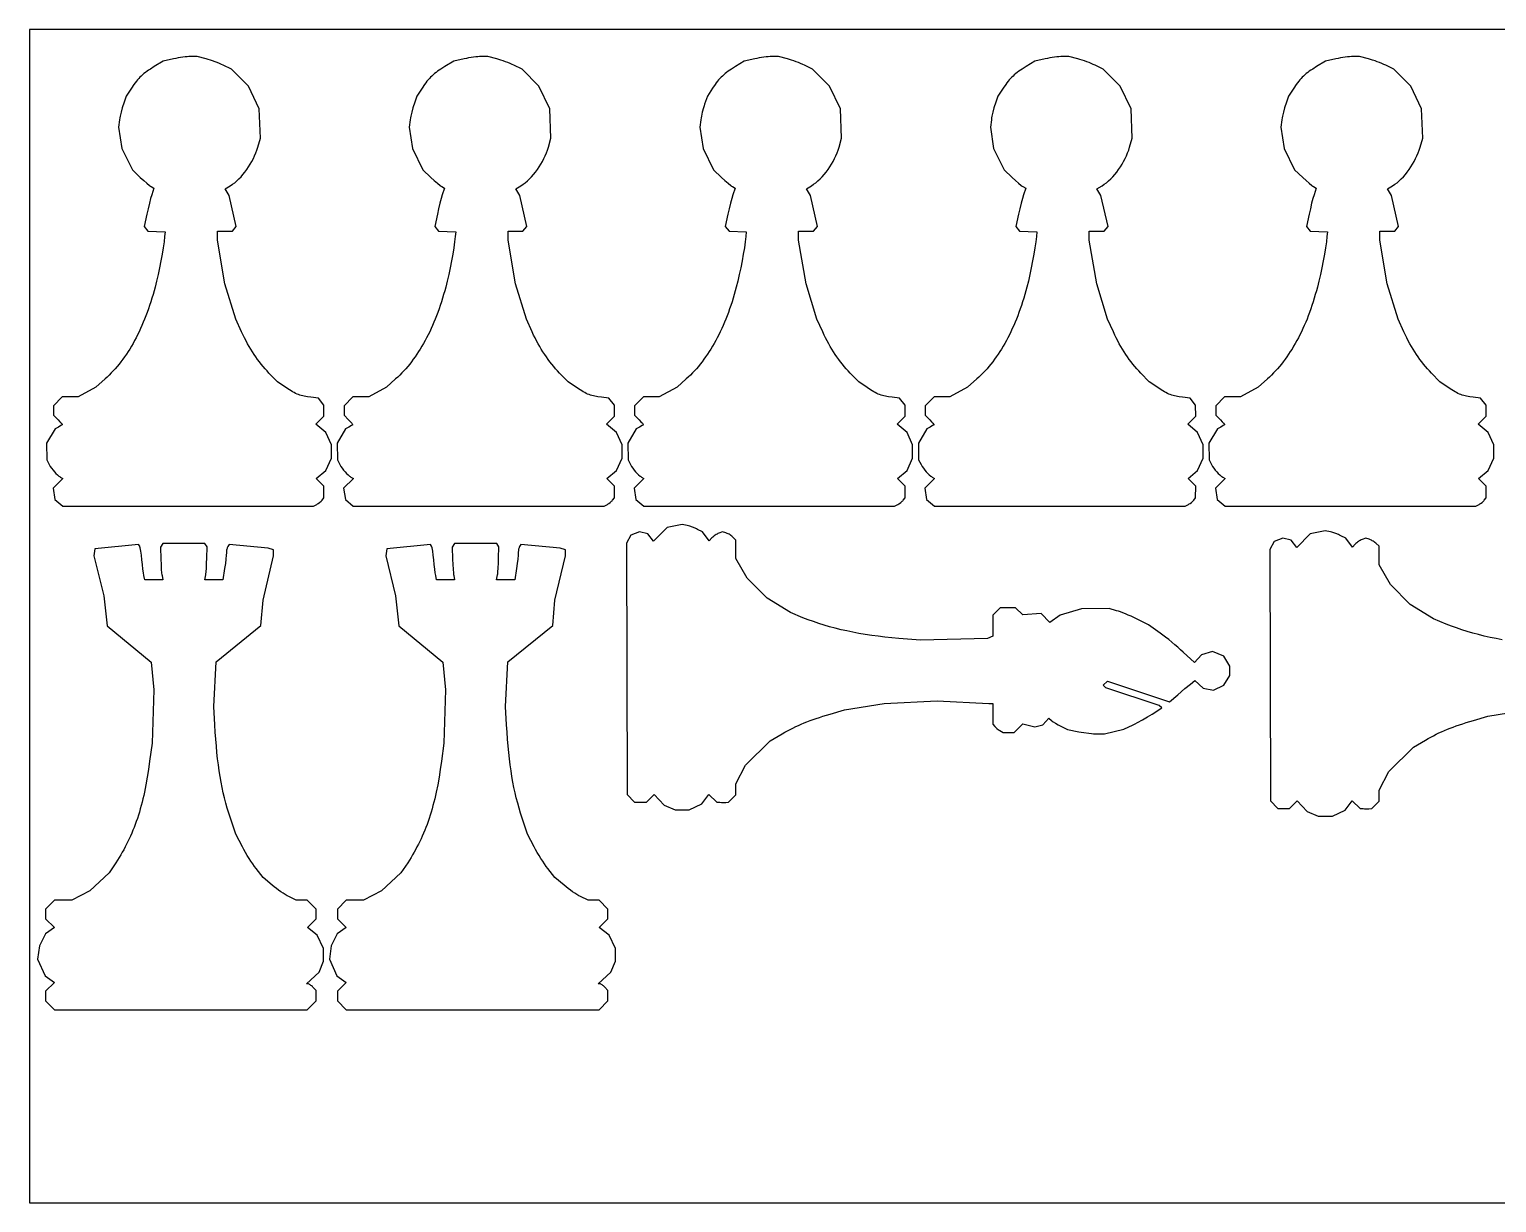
# Model space of a CAD drawing. Extents: x 433 to 778, y 214 to 344.
# Drawn here: x 433.5 to 596, y 214.2 to 344.2 of the extents above; entities that cross this region are included whole.
import ezdxf

# ---------------------------------------------------------------- set-up
doc = ezdxf.new("R2010")
doc.units = 0
doc.layers.get('0').update_dxf_attribs({"linetype": 'CONTINUOUS'})

msp = doc.modelspace()

# ---------------------------------------------------------------- linework, layer by layer
for points in [[(433.5, 214.19), (778.5, 214.19), (778.5, 344.19), (433.5, 344.19)], [(436.32, 292.11), (437.19, 291.36), (464.97, 291.36), (465.33, 291.55), (465.41, 291.6), (465.49, 291.65), (465.65, 291.77), (465.8, 291.9), (465.86, 291.96), (465.91, 292.02), (466.11, 292.28), (466.12, 293.56), (465.28, 294.41), (466.34, 295.3), (466.96, 296.66), (466.96, 298.17), (466.34, 299.53), (465.24, 300.46), (466.12, 301.33), (466.11, 302.55), (465.51, 303.34), (464.68, 303.42), (464.29, 303.47), (464.11, 303.5), (463.94, 303.53), (463.78, 303.57), (463.62, 303.61), (463.46, 303.66), (463.31, 303.72), (463.15, 303.78), (462.99, 303.85), (462.83, 303.94), (462.66, 304.03), (462.49, 304.13), (462.31, 304.24), (461.91, 304.5), (460.99, 305.13), (460.04, 306.11), (459.82, 306.35), (459.6, 306.59), (459.39, 306.84), (459.18, 307.1), (458.98, 307.36), (458.78, 307.62), (458.58, 307.9), (458.39, 308.18), (458.2, 308.46), (458.02, 308.76), (457.84, 309.06), (457.67, 309.36), (457.5, 309.68), (457.33, 310), (457.17, 310.32), (457.01, 310.66), (456.36, 312.07), (455.16, 316.01), (454.34, 320.84), (454.34, 321.82), (455.98, 321.82), (456.42, 322.34), (455.63, 325.78), (455.19, 326.51), (455.75, 326.86), (456, 327.02), (456.24, 327.2), (456.48, 327.41), (456.71, 327.63), (456.94, 327.86), (457.16, 328.12), (457.38, 328.38), (457.58, 328.66), (457.78, 328.95), (457.97, 329.25), (458.14, 329.55), (458.31, 329.87), (458.45, 330.18), (458.59, 330.5), (458.71, 330.82), (458.81, 331.14), (459.09, 332.13), (458.96, 335.37), (457.76, 337.89), (455.88, 339.76), (454.98, 340.21), (454.78, 340.31), (454.56, 340.41), (454.31, 340.51), (454.06, 340.6), (453.8, 340.7), (453.55, 340.78), (453.31, 340.86), (453.09, 340.92), (452.08, 341.18), (451.35, 341.18), (451.18, 341.17), (450.98, 341.16), (450.75, 341.13), (450.5, 341.1), (450.24, 341.06), (449.97, 341.02), (449.71, 340.97), (449.47, 340.91), (448.31, 340.65), (447.33, 340.06), (446.9, 339.79), (446.71, 339.67), (446.53, 339.54), (446.35, 339.41), (446.19, 339.28), (446.04, 339.15), (445.89, 339.02), (445.75, 338.88), (445.61, 338.74), (445.48, 338.59), (445.35, 338.43), (445.22, 338.26), (445.08, 338.08), (444.81, 337.68), (444.22, 336.8), (443.92, 335.91), (443.85, 335.71), (443.79, 335.49), (443.67, 335.03), (443.56, 334.58), (443.52, 334.37), (443.5, 334.18), (443.38, 333.35), (443.74, 330.99), (444.91, 328.61), (445.79, 327.77), (446.16, 327.43), (446.51, 327.13), (446.8, 326.89), (446.91, 326.81), (446.99, 326.76), (447.3, 326.59), (447.05, 325.84), (446.93, 325.45), (446.79, 324.92), (446.64, 324.32), (446.5, 323.72), (446.21, 322.34), (446.63, 321.84), (448.53, 321.74), (448.48, 321.23), (448.42, 320.66), (448.32, 320), (448.2, 319.29), (448.07, 318.54), (447.92, 317.78), (447.76, 317.02), (447.59, 316.3), (447.43, 315.63), (447.31, 315.21), (447.2, 314.8), (447.08, 314.39), (446.95, 313.99), (446.82, 313.6), (446.69, 313.21), (446.55, 312.83), (446.41, 312.46), (446.27, 312.09), (446.12, 311.73), (445.97, 311.37), (445.81, 311.03), (445.65, 310.69), (445.49, 310.35), (445.32, 310.02), (445.15, 309.7), (444.98, 309.39), (444.8, 309.08), (444.61, 308.77), (444.43, 308.48), (444.24, 308.19), (444.04, 307.91), (443.84, 307.63), (443.64, 307.36), (443.43, 307.1), (443.22, 306.84), (443.01, 306.59), (442.79, 306.35), (442.57, 306.12), (442.35, 305.89), (442.12, 305.66), (441.88, 305.45), (440.86, 304.53), (438.89, 303.48), (437.15, 303.48), (436.16, 302.49), (436.16, 301.43), (436.68, 300.92), (436.87, 300.72), (437.02, 300.54), (437.12, 300.42), (437.14, 300.38), (437.14, 300.37), (437.14, 300.36), (436.99, 300.28), (436.72, 300.13), (436.34, 299.93), (435.41, 298.34), (435.44, 296.49), (435.7, 295.99), (435.82, 295.77), (435.96, 295.56), (436.12, 295.35), (436.28, 295.16), (436.45, 294.98), (436.61, 294.83), (436.78, 294.69), (436.86, 294.64), (436.93, 294.59), (437.2, 294.44), (436.12, 293.36)], [(468.5, 292.11), (469.37, 291.36), (497.15, 291.36), (497.52, 291.55), (497.59, 291.6), (497.67, 291.65), (497.84, 291.77), (497.98, 291.9), (498.04, 291.96), (498.09, 292.02), (498.29, 292.28), (498.3, 293.56), (497.46, 294.41), (498.52, 295.3), (499.14, 296.66), (499.14, 298.17), (498.52, 299.53), (497.43, 300.46), (498.3, 301.33), (498.3, 302.55), (497.69, 303.34), (496.86, 303.42), (496.47, 303.47), (496.3, 303.5), (496.13, 303.53), (495.96, 303.57), (495.8, 303.61), (495.64, 303.66), (495.49, 303.72), (495.33, 303.78), (495.17, 303.85), (495.01, 303.94), (494.85, 304.03), (494.67, 304.13), (494.49, 304.24), (494.1, 304.5), (493.17, 305.13), (492.23, 306.11), (492, 306.35), (491.78, 306.59), (491.57, 306.84), (491.36, 307.1), (491.16, 307.36), (490.96, 307.62), (490.76, 307.9), (490.57, 308.18), (490.38, 308.46), (490.2, 308.76), (490.02, 309.06), (489.85, 309.36), (489.68, 309.68), (489.51, 310), (489.35, 310.32), (489.19, 310.66), (488.54, 312.07), (487.34, 316.01), (486.52, 320.84), (486.52, 321.82), (488.16, 321.82), (488.6, 322.34), (487.82, 325.78), (487.37, 326.51), (487.94, 326.86), (488.18, 327.02), (488.42, 327.2), (488.66, 327.41), (488.89, 327.63), (489.12, 327.86), (489.34, 328.12), (489.56, 328.38), (489.77, 328.66), (489.96, 328.95), (490.15, 329.25), (490.32, 329.55), (490.49, 329.87), (490.64, 330.18), (490.77, 330.5), (490.89, 330.82), (490.99, 331.14), (491.27, 332.13), (491.14, 335.37), (489.94, 337.89), (488.06, 339.76), (487.17, 340.21), (486.97, 340.31), (486.74, 340.41), (486.49, 340.51), (486.24, 340.6), (485.98, 340.7), (485.73, 340.78), (485.49, 340.86), (485.27, 340.92), (484.26, 341.18), (483.53, 341.18), (483.36, 341.17), (483.16, 341.16), (482.93, 341.13), (482.68, 341.1), (482.42, 341.06), (482.15, 341.02), (481.9, 340.97), (481.65, 340.91), (480.5, 340.65), (479.51, 340.06), (479.08, 339.79), (478.89, 339.67), (478.71, 339.54), (478.54, 339.41), (478.37, 339.28), (478.22, 339.15), (478.07, 339.02), (477.93, 338.88), (477.8, 338.74), (477.66, 338.59), (477.53, 338.43), (477.4, 338.26), (477.27, 338.08), (476.99, 337.68), (476.41, 336.8), (476.1, 335.91), (476.03, 335.71), (475.97, 335.49), (475.85, 335.03), (475.75, 334.58), (475.71, 334.37), (475.68, 334.18), (475.56, 333.35), (475.93, 330.99), (477.09, 328.61), (477.98, 327.77), (478.35, 327.43), (478.69, 327.13), (478.98, 326.89), (479.09, 326.81), (479.18, 326.76), (479.49, 326.59), (479.23, 325.84), (479.11, 325.45), (478.97, 324.92), (478.82, 324.32), (478.69, 323.72), (478.39, 322.34), (478.81, 321.84), (480.72, 321.74), (480.67, 321.23), (480.6, 320.66), (480.5, 320), (480.39, 319.29), (480.25, 318.54), (480.1, 317.78), (479.94, 317.02), (479.78, 316.3), (479.61, 315.63), (479.5, 315.21), (479.38, 314.8), (479.26, 314.39), (479.13, 313.99), (479, 313.6), (478.87, 313.21), (478.74, 312.83), (478.6, 312.46), (478.45, 312.09), (478.3, 311.73), (478.15, 311.37), (478, 311.03), (477.84, 310.69), (477.67, 310.35), (477.5, 310.02), (477.33, 309.7), (477.16, 309.39), (476.98, 309.08), (476.8, 308.77), (476.61, 308.48), (476.42, 308.19), (476.22, 307.91), (476.02, 307.63), (475.82, 307.36), (475.62, 307.1), (475.41, 306.84), (475.19, 306.59), (474.97, 306.35), (474.75, 306.12), (474.53, 305.89), (474.3, 305.66), (474.06, 305.45), (473.04, 304.53), (471.08, 303.48), (469.33, 303.48), (468.35, 302.49), (468.35, 301.43), (468.86, 300.92), (469.05, 300.72), (469.21, 300.54), (469.3, 300.42), (469.32, 300.38), (469.32, 300.37), (469.32, 300.36), (469.18, 300.28), (468.9, 300.13), (468.52, 299.93), (467.59, 298.34), (467.62, 296.49), (467.88, 295.99), (468.01, 295.77), (468.15, 295.56), (468.3, 295.35), (468.46, 295.16), (468.63, 294.98), (468.79, 294.83), (468.96, 294.69), (469.04, 294.64), (469.11, 294.59), (469.38, 294.44), (468.3, 293.36)], [(500.68, 292.11), (501.56, 291.36), (529.33, 291.36), (529.7, 291.55), (529.78, 291.6), (529.86, 291.65), (530.02, 291.77), (530.16, 291.9), (530.22, 291.96), (530.27, 292.02), (530.48, 292.28), (530.49, 293.56), (529.64, 294.41), (530.7, 295.3), (531.32, 296.66), (531.32, 298.17), (530.7, 299.53), (529.61, 300.46), (530.49, 301.33), (530.48, 302.55), (529.87, 303.34), (529.04, 303.42), (528.66, 303.47), (528.48, 303.5), (528.31, 303.53), (528.14, 303.57), (527.98, 303.61), (527.83, 303.66), (527.67, 303.72), (527.51, 303.78), (527.36, 303.85), (527.19, 303.94), (527.03, 304.03), (526.85, 304.13), (526.67, 304.24), (526.28, 304.5), (525.35, 305.13), (524.41, 306.11), (524.18, 306.35), (523.97, 306.59), (523.75, 306.84), (523.54, 307.1), (523.34, 307.36), (523.14, 307.62), (522.94, 307.9), (522.75, 308.18), (522.57, 308.46), (522.38, 308.76), (522.2, 309.06), (522.03, 309.36), (521.86, 309.68), (521.69, 310), (521.53, 310.32), (521.38, 310.66), (520.72, 312.07), (519.52, 316.01), (518.7, 320.84), (518.7, 321.82), (520.35, 321.82), (520.78, 322.34), (520, 325.78), (519.55, 326.51), (520.12, 326.86), (520.36, 327.02), (520.6, 327.2), (520.84, 327.41), (521.07, 327.63), (521.3, 327.86), (521.53, 328.12), (521.74, 328.38), (521.95, 328.66), (522.14, 328.95), (522.33, 329.25), (522.51, 329.55), (522.67, 329.87), (522.82, 330.18), (522.95, 330.5), (523.07, 330.82), (523.17, 331.14), (523.45, 332.13), (523.32, 335.37), (522.13, 337.89), (520.24, 339.76), (519.35, 340.21), (519.15, 340.31), (518.92, 340.41), (518.68, 340.51), (518.42, 340.6), (518.16, 340.7), (517.91, 340.78), (517.67, 340.86), (517.45, 340.92), (516.45, 341.18), (515.71, 341.18), (515.54, 341.17), (515.34, 341.16), (515.11, 341.13), (514.86, 341.1), (514.6, 341.06), (514.34, 341.02), (514.08, 340.97), (513.83, 340.91), (512.68, 340.65), (511.69, 340.06), (511.26, 339.79), (511.07, 339.67), (510.89, 339.54), (510.72, 339.41), (510.56, 339.28), (510.4, 339.15), (510.26, 339.02), (510.11, 338.88), (509.98, 338.74), (509.84, 338.59), (509.71, 338.43), (509.58, 338.26), (509.45, 338.08), (509.17, 337.68), (508.59, 336.8), (508.28, 335.91), (508.22, 335.71), (508.15, 335.49), (508.03, 335.03), (507.93, 334.58), (507.89, 334.37), (507.86, 334.18), (507.74, 333.35), (508.11, 330.99), (509.27, 328.61), (510.16, 327.77), (510.53, 327.43), (510.88, 327.13), (511.17, 326.89), (511.28, 326.81), (511.36, 326.76), (511.67, 326.59), (511.42, 325.84), (511.29, 325.45), (511.15, 324.92), (511, 324.32), (510.87, 323.72), (510.57, 322.34), (510.99, 321.84), (512.9, 321.74), (512.85, 321.23), (512.78, 320.66), (512.69, 320), (512.57, 319.29), (512.43, 318.54), (512.28, 317.78), (512.12, 317.02), (511.96, 316.3), (511.79, 315.63), (511.68, 315.21), (511.56, 314.8), (511.44, 314.39), (511.32, 313.99), (511.19, 313.6), (511.05, 313.21), (510.92, 312.83), (510.78, 312.46), (510.63, 312.09), (510.49, 311.73), (510.33, 311.37), (510.18, 311.03), (510.02, 310.69), (509.85, 310.35), (509.69, 310.02), (509.51, 309.7), (509.34, 309.39), (509.16, 309.08), (508.98, 308.77), (508.79, 308.48), (508.6, 308.19), (508.4, 307.91), (508.21, 307.63), (508, 307.36), (507.8, 307.1), (507.59, 306.84), (507.37, 306.59), (507.16, 306.35), (506.93, 306.12), (506.71, 305.89), (506.48, 305.66), (506.25, 305.45), (505.23, 304.53), (503.26, 303.48), (501.51, 303.48), (500.53, 302.49), (500.53, 301.43), (501.04, 300.92), (501.23, 300.72), (501.39, 300.54), (501.48, 300.42), (501.5, 300.38), (501.51, 300.37), (501.5, 300.36), (501.36, 300.28), (501.08, 300.13), (500.71, 299.93), (499.77, 298.34), (499.8, 296.49), (500.07, 295.99), (500.19, 295.77), (500.33, 295.56), (500.48, 295.35), (500.64, 295.16), (500.81, 294.98), (500.98, 294.83), (501.14, 294.69), (501.22, 294.64), (501.3, 294.59), (501.57, 294.44), (500.49, 293.36)], [(532.87, 292.11), (533.74, 291.36), (561.51, 291.36), (561.88, 291.55), (561.96, 291.6), (562.04, 291.65), (562.2, 291.77), (562.34, 291.9), (562.4, 291.96), (562.45, 292.02), (562.66, 292.28), (562.67, 293.56), (561.82, 294.41), (562.88, 295.3), (563.5, 296.66), (563.5, 298.17), (562.88, 299.53), (561.79, 300.46), (562.67, 301.33), (562.66, 302.55), (562.05, 303.34), (561.22, 303.42), (560.84, 303.47), (560.66, 303.5), (560.49, 303.53), (560.33, 303.57), (560.17, 303.61), (560.01, 303.66), (559.85, 303.72), (559.7, 303.78), (559.54, 303.85), (559.38, 303.94), (559.21, 304.03), (559.04, 304.13), (558.85, 304.24), (558.46, 304.5), (557.53, 305.13), (556.59, 306.11), (556.37, 306.35), (556.15, 306.59), (555.93, 306.84), (555.72, 307.1), (555.52, 307.36), (555.32, 307.62), (555.12, 307.9), (554.93, 308.18), (554.75, 308.46), (554.56, 308.76), (554.39, 309.06), (554.21, 309.36), (554.04, 309.68), (553.88, 310), (553.72, 310.32), (553.56, 310.66), (552.9, 312.07), (551.71, 316.01), (550.89, 320.84), (550.89, 321.82), (552.53, 321.82), (552.96, 322.34), (552.18, 325.78), (551.74, 326.51), (552.3, 326.86), (552.54, 327.02), (552.78, 327.2), (553.02, 327.41), (553.26, 327.63), (553.49, 327.86), (553.71, 328.12), (553.92, 328.38), (554.13, 328.66), (554.33, 328.95), (554.51, 329.25), (554.69, 329.55), (554.85, 329.87), (555, 330.18), (555.13, 330.5), (555.25, 330.82), (555.35, 331.14), (555.64, 332.13), (555.51, 335.37), (554.31, 337.89), (552.42, 339.76), (551.53, 340.21), (551.33, 340.31), (551.1, 340.41), (550.86, 340.51), (550.6, 340.6), (550.34, 340.7), (550.09, 340.78), (549.85, 340.86), (549.63, 340.92), (548.63, 341.18), (547.9, 341.18), (547.73, 341.17), (547.52, 341.16), (547.29, 341.13), (547.04, 341.1), (546.78, 341.06), (546.52, 341.02), (546.26, 340.97), (546.01, 340.91), (544.86, 340.65), (543.88, 340.06), (543.45, 339.79), (543.25, 339.67), (543.07, 339.54), (542.9, 339.41), (542.74, 339.28), (542.58, 339.15), (542.44, 339.02), (542.3, 338.88), (542.16, 338.74), (542.03, 338.59), (541.89, 338.43), (541.76, 338.26), (541.63, 338.08), (541.36, 337.68), (540.77, 336.8), (540.46, 335.91), (540.4, 335.71), (540.33, 335.49), (540.21, 335.03), (540.11, 334.58), (540.07, 334.37), (540.04, 334.18), (539.93, 333.35), (540.29, 330.99), (541.45, 328.61), (542.34, 327.77), (542.71, 327.43), (543.06, 327.13), (543.35, 326.89), (543.46, 326.81), (543.54, 326.76), (543.85, 326.59), (543.6, 325.84), (543.48, 325.45), (543.33, 324.92), (543.18, 324.32), (543.05, 323.72), (542.75, 322.34), (543.17, 321.84), (545.08, 321.74), (545.03, 321.23), (544.96, 320.66), (544.87, 320), (544.75, 319.29), (544.61, 318.54), (544.46, 317.78), (544.3, 317.02), (544.14, 316.3), (543.97, 315.63), (543.86, 315.21), (543.74, 314.8), (543.62, 314.39), (543.5, 313.99), (543.37, 313.6), (543.24, 313.21), (543.1, 312.83), (542.96, 312.46), (542.82, 312.09), (542.67, 311.73), (542.52, 311.37), (542.36, 311.03), (542.2, 310.69), (542.04, 310.35), (541.87, 310.02), (541.7, 309.7), (541.52, 309.39), (541.34, 309.08), (541.16, 308.77), (540.97, 308.48), (540.78, 308.19), (540.59, 307.91), (540.39, 307.63), (540.19, 307.36), (539.98, 307.1), (539.77, 306.84), (539.56, 306.59), (539.34, 306.35), (539.12, 306.12), (538.89, 305.89), (538.66, 305.66), (538.43, 305.45), (537.41, 304.53), (535.44, 303.48), (533.69, 303.48), (532.71, 302.49), (532.71, 301.43), (533.22, 300.92), (533.42, 300.72), (533.57, 300.54), (533.66, 300.42), (533.68, 300.38), (533.69, 300.37), (533.68, 300.36), (533.54, 300.28), (533.26, 300.13), (532.89, 299.93), (531.96, 298.34), (531.98, 296.49), (532.25, 295.99), (532.37, 295.77), (532.51, 295.56), (532.66, 295.35), (532.82, 295.16), (532.99, 294.98), (533.16, 294.83), (533.32, 294.69), (533.4, 294.64), (533.48, 294.59), (533.75, 294.44), (532.67, 293.36)], [(565.05, 292.11), (565.92, 291.36), (593.69, 291.36), (594.06, 291.55), (594.14, 291.6), (594.22, 291.65), (594.38, 291.77), (594.53, 291.9), (594.58, 291.96), (594.63, 292.02), (594.84, 292.28), (594.85, 293.56), (594, 294.41), (595.07, 295.3), (595.68, 296.66), (595.68, 298.17), (595.07, 299.53), (593.97, 300.46), (594.85, 301.33), (594.84, 302.55), (594.23, 303.34), (593.4, 303.42), (593.02, 303.47), (592.84, 303.5), (592.67, 303.53), (592.51, 303.57), (592.35, 303.61), (592.19, 303.66), (592.03, 303.72), (591.88, 303.78), (591.72, 303.85), (591.56, 303.94), (591.39, 304.03), (591.22, 304.13), (591.04, 304.24), (590.64, 304.5), (589.72, 305.13), (588.77, 306.11), (588.55, 306.35), (588.33, 306.59), (588.12, 306.84), (587.91, 307.1), (587.7, 307.36), (587.5, 307.62), (587.31, 307.9), (587.12, 308.18), (586.93, 308.46), (586.75, 308.76), (586.57, 309.06), (586.39, 309.36), (586.22, 309.68), (586.06, 310), (585.9, 310.32), (585.74, 310.66), (585.09, 312.07), (583.89, 316.01), (583.07, 320.84), (583.07, 321.82), (584.71, 321.82), (585.14, 322.34), (584.36, 325.78), (583.92, 326.51), (584.48, 326.86), (584.72, 327.02), (584.97, 327.2), (585.2, 327.41), (585.44, 327.63), (585.67, 327.86), (585.89, 328.12), (586.1, 328.38), (586.31, 328.66), (586.51, 328.95), (586.7, 329.25), (586.87, 329.55), (587.03, 329.87), (587.18, 330.18), (587.31, 330.5), (587.43, 330.82), (587.53, 331.14), (587.82, 332.13), (587.69, 335.37), (586.49, 337.89), (584.61, 339.76), (583.71, 340.21), (583.51, 340.31), (583.28, 340.41), (583.04, 340.51), (582.78, 340.6), (582.53, 340.7), (582.27, 340.78), (582.03, 340.86), (581.81, 340.92), (580.81, 341.18), (580.08, 341.18), (579.91, 341.17), (579.7, 341.16), (579.47, 341.13), (579.22, 341.1), (578.96, 341.06), (578.7, 341.02), (578.44, 340.97), (578.19, 340.91), (577.04, 340.65), (576.06, 340.06), (575.63, 339.79), (575.43, 339.67), (575.25, 339.54), (575.08, 339.41), (574.92, 339.28), (574.77, 339.15), (574.62, 339.02), (574.48, 338.88), (574.34, 338.74), (574.21, 338.59), (574.08, 338.43), (573.94, 338.26), (573.81, 338.08), (573.54, 337.68), (572.95, 336.8), (572.64, 335.91), (572.58, 335.71), (572.52, 335.49), (572.39, 335.03), (572.29, 334.58), (572.25, 334.37), (572.22, 334.18), (572.11, 333.35), (572.47, 330.99), (573.63, 328.61), (574.52, 327.77), (574.89, 327.43), (575.24, 327.13), (575.53, 326.89), (575.64, 326.81), (575.72, 326.76), (576.03, 326.59), (575.78, 325.84), (575.66, 325.45), (575.51, 324.92), (575.37, 324.32), (575.23, 323.72), (574.94, 322.34), (575.35, 321.84), (577.26, 321.74), (577.21, 321.23), (577.14, 320.66), (577.05, 320), (576.93, 319.29), (576.8, 318.54), (576.65, 317.78), (576.49, 317.02), (576.32, 316.3), (576.15, 315.63), (576.04, 315.21), (575.92, 314.8), (575.8, 314.39), (575.68, 313.99), (575.55, 313.6), (575.42, 313.21), (575.28, 312.83), (575.14, 312.46), (575, 312.09), (574.85, 311.73), (574.7, 311.37), (574.54, 311.03), (574.38, 310.69), (574.22, 310.35), (574.05, 310.02), (573.88, 309.7), (573.7, 309.39), (573.52, 309.08), (573.34, 308.77), (573.15, 308.48), (572.96, 308.19), (572.77, 307.91), (572.57, 307.63), (572.37, 307.36), (572.16, 307.1), (571.95, 306.84), (571.74, 306.59), (571.52, 306.35), (571.3, 306.12), (571.07, 305.89), (570.84, 305.66), (570.61, 305.45), (569.59, 304.53), (567.62, 303.48), (565.87, 303.48), (564.89, 302.49), (564.89, 301.43), (565.4, 300.92), (565.6, 300.72), (565.75, 300.54), (565.85, 300.42), (565.87, 300.38), (565.87, 300.37), (565.87, 300.36), (565.72, 300.28), (565.44, 300.13), (565.07, 299.93), (564.14, 298.34), (564.16, 296.49), (564.43, 295.99), (564.55, 295.77), (564.69, 295.56), (564.84, 295.35), (565.01, 295.16), (565.17, 294.98), (565.34, 294.83), (565.5, 294.69), (565.58, 294.64), (565.66, 294.59), (565.93, 294.44), (564.85, 293.36)], [(500.12, 288.13), (499.64, 287.25), (499.72, 259.42), (500.53, 258.55), (501.83, 258.55), (502.68, 259.4), (503.79, 258.22), (505.01, 257.71), (506.59, 257.71), (507.98, 258.39), (508.75, 259.43), (509.65, 258.58), (509.98, 258.55), (510.14, 258.54), (510.31, 258.53), (510.48, 258.53), (510.62, 258.53), (510.92, 258.55), (511.75, 259.38), (511.75, 260.61), (512.83, 262.68), (515.54, 265.37), (516.89, 266.15), (517.18, 266.32), (517.48, 266.48), (517.77, 266.63), (518.07, 266.78), (518.37, 266.93), (518.68, 267.07), (518.99, 267.21), (519.3, 267.34), (519.62, 267.47), (519.96, 267.6), (520.3, 267.72), (520.65, 267.84), (521.01, 267.96), (521.39, 268.08), (522.18, 268.32), (523.78, 268.78), (528.16, 269.49), (534.05, 269.8), (539.77, 269.51), (540.19, 269.49), (540.2, 267.22), (540.41, 266.96), (540.46, 266.9), (540.52, 266.84), (540.66, 266.71), (540.82, 266.59), (540.9, 266.54), (540.98, 266.49), (541.35, 266.3), (542.57, 266.3), (543.54, 267.26), (544.84, 266.92), (545.74, 267.14), (546.41, 267.87), (546.71, 267.61), (546.79, 267.55), (546.88, 267.48), (547.14, 267.31), (547.43, 267.14), (547.74, 266.98), (548.47, 266.61), (549.73, 266.37), (550, 266.32), (550.28, 266.28), (550.85, 266.2), (551.12, 266.17), (551.37, 266.15), (551.6, 266.14), (551.78, 266.13), (552.56, 266.13), (554.72, 266.64), (555.75, 267.13), (555.97, 267.24), (556.23, 267.38), (556.79, 267.68), (557.35, 268.01), (557.61, 268.17), (557.85, 268.32), (558.92, 269.01), (558.62, 269.26), (552.73, 271.23), (552.41, 271.52), (552.9, 271.98), (559.77, 269.67), (560.68, 270.47), (561.47, 271.14), (562.08, 271.65), (562.56, 272.05), (563.5, 271.18), (564.63, 270.96), (565.78, 271.51), (566.45, 272.61), (566.45, 273.62), (565.77, 274.73), (564.53, 275.25), (563.31, 274.89), (562.53, 274.05), (561.28, 275.2), (561, 275.45), (560.7, 275.72), (560.36, 276.01), (560.02, 276.29), (559.68, 276.57), (559.34, 276.83), (559.02, 277.07), (558.74, 277.28), (557.44, 278.21), (556.1, 278.88), (555.81, 279.02), (555.51, 279.16), (555.2, 279.29), (554.9, 279.42), (554.61, 279.53), (554.34, 279.64), (554.11, 279.72), (553.91, 279.78), (553.07, 280.01), (550.04, 279.99), (547.66, 279.27), (546.5, 278.48), (545.57, 279.46), (543.51, 279.32), (542.73, 280.1), (541.02, 280.1), (540.19, 279.27), (540.19, 276.94), (539.6, 276.7), (532.2, 276.52), (529.81, 276.71), (529.03, 276.78), (528.26, 276.86), (527.52, 276.94), (526.79, 277.04), (526.08, 277.15), (525.38, 277.26), (524.7, 277.39), (524.04, 277.53), (523.39, 277.67), (522.75, 277.83), (522.13, 278), (521.52, 278.18), (520.92, 278.37), (520.33, 278.57), (519.75, 278.78), (519.18, 279), (517.78, 279.57), (515.2, 281.18), (513.01, 283.39), (511.75, 285.56), (511.75, 287.61), (511.37, 287.96), (511.29, 288.03), (511.2, 288.1), (511.1, 288.17), (511, 288.24), (510.9, 288.29), (510.8, 288.34), (510.71, 288.38), (510.64, 288.41), (510.28, 288.52), (509.85, 288.36), (509.76, 288.32), (509.66, 288.27), (509.56, 288.21), (509.46, 288.14), (509.36, 288.07), (509.26, 288), (509.18, 287.92), (509.1, 287.85), (508.78, 287.51), (508.04, 288.51), (507.5, 288.79), (507.38, 288.85), (507.24, 288.91), (506.94, 289.03), (506.64, 289.13), (506.5, 289.17), (506.37, 289.2), (505.79, 289.34), (504.13, 288.98), (502.64, 287.49), (501.99, 288.31), (501.09, 288.53)], [(435.29, 236.55), (436.28, 235.57), (464.27, 235.57), (465.25, 236.55), (465.25, 237.69), (464.91, 238.06), (464.84, 238.14), (464.76, 238.2), (464.69, 238.27), (464.61, 238.32), (464.54, 238.37), (464.48, 238.4), (464.42, 238.42), (464.38, 238.43), (464.19, 238.43), (465.58, 239.72), (466.09, 240.94), (466.09, 242.36), (465.38, 243.83), (464.3, 244.69), (465.25, 245.64), (465.25, 246.7), (464.27, 247.69), (463.05, 247.69), (462.23, 248.1), (462.05, 248.2), (461.83, 248.33), (461.6, 248.48), (461.35, 248.64), (461.1, 248.82), (460.86, 249), (460.62, 249.18), (460.4, 249.36), (459.39, 250.2), (458.61, 251.22), (458.44, 251.45), (458.25, 251.72), (458.04, 252.02), (457.84, 252.34), (457.63, 252.67), (457.44, 253), (457.25, 253.32), (457.09, 253.62), (456.35, 255.01), (455.77, 256.78), (455.59, 257.33), (455.42, 257.89), (455.26, 258.46), (455.11, 259.03), (454.98, 259.6), (454.85, 260.19), (454.73, 260.79), (454.63, 261.41), (454.53, 262.04), (454.44, 262.69), (454.35, 263.36), (454.28, 264.06), (454.21, 264.78), (454.15, 265.53), (454.09, 266.31), (454.04, 267.13), (453.93, 269.15), (454.18, 274.11), (459.15, 278.13), (459.38, 280.93), (460.54, 285.84), (460.54, 286.54), (459.95, 286.71), (455.62, 287.12), (455.48, 286.88), (455.45, 286.83), (455.42, 286.76), (455.39, 286.68), (455.37, 286.58), (455.35, 286.49), (455.34, 286.39), (455.33, 286.29), (455.32, 286.19), (455.31, 285.92), (455.27, 285.5), (455.21, 285), (455.13, 284.47), (454.94, 283.2), (452.93, 283.2), (453.03, 283.75), (453.05, 283.88), (453.07, 284.06), (453.1, 284.51), (453.13, 285.03), (453.15, 285.58), (453.18, 286.86), (452.95, 287.24), (448.27, 287.24), (448.02, 286.82), (448.06, 285.47), (448.08, 284.91), (448.11, 284.39), (448.15, 283.95), (448.17, 283.78), (448.19, 283.66), (448.28, 283.2), (446.28, 283.2), (446.18, 283.68), (446.13, 283.97), (446.08, 284.39), (446.02, 284.9), (445.97, 285.43), (445.91, 285.94), (445.85, 286.39), (445.82, 286.57), (445.78, 286.73), (445.75, 286.84), (445.73, 286.91), (445.6, 287.11), (440.76, 286.65), (440.65, 285.87), (441.74, 281.43), (442.11, 278.09), (446.99, 274.08), (447.27, 271), (447.09, 265.11), (446.82, 263.09), (446.69, 262.19), (446.56, 261.32), (446.41, 260.49), (446.24, 259.69), (446.16, 259.3), (446.07, 258.92), (445.98, 258.55), (445.88, 258.18), (445.78, 257.82), (445.68, 257.46), (445.57, 257.11), (445.46, 256.77), (445.34, 256.43), (445.22, 256.1), (445.1, 255.77), (444.97, 255.45), (444.84, 255.13), (444.7, 254.81), (444.56, 254.5), (444.42, 254.2), (444.27, 253.9), (444.11, 253.6), (443.95, 253.3), (443.79, 253.01), (443.62, 252.72), (443.45, 252.43), (443.27, 252.14), (443.08, 251.86), (442.34, 250.72), (440.18, 248.75), (438.19, 247.69), (436.28, 247.69), (435.29, 246.7), (435.29, 245.64), (436.28, 244.66), (435.29, 243.96), (434.61, 242.64), (434.41, 241.16), (435.25, 239.33), (436.28, 238.6), (435.29, 237.61)], [(467.61, 236.55), (468.6, 235.57), (496.59, 235.57), (497.57, 236.55), (497.57, 237.69), (497.23, 238.06), (497.15, 238.14), (497.08, 238.2), (497, 238.27), (496.93, 238.32), (496.86, 238.37), (496.8, 238.4), (496.74, 238.42), (496.69, 238.43), (496.51, 238.43), (497.9, 239.72), (498.41, 240.94), (498.41, 242.36), (497.7, 243.83), (496.62, 244.69), (497.57, 245.64), (497.57, 246.7), (496.59, 247.69), (495.37, 247.69), (494.55, 248.1), (494.36, 248.2), (494.15, 248.33), (493.92, 248.48), (493.67, 248.64), (493.42, 248.82), (493.17, 249), (492.94, 249.18), (492.72, 249.36), (491.71, 250.2), (490.93, 251.22), (490.75, 251.45), (490.56, 251.72), (490.36, 252.02), (490.16, 252.34), (489.95, 252.67), (489.75, 253), (489.57, 253.32), (489.41, 253.62), (488.67, 255.01), (488.08, 256.78), (487.9, 257.33), (487.74, 257.89), (487.58, 258.46), (487.43, 259.03), (487.3, 259.6), (487.17, 260.19), (487.05, 260.79), (486.95, 261.41), (486.85, 262.04), (486.75, 262.69), (486.67, 263.36), (486.6, 264.06), (486.53, 264.78), (486.47, 265.53), (486.41, 266.31), (486.36, 267.13), (486.25, 269.15), (486.5, 274.11), (491.47, 278.13), (491.7, 280.93), (492.86, 285.84), (492.86, 286.54), (492.27, 286.71), (487.94, 287.12), (487.79, 286.88), (487.76, 286.83), (487.74, 286.76), (487.71, 286.68), (487.69, 286.58), (487.67, 286.49), (487.66, 286.39), (487.65, 286.29), (487.64, 286.19), (487.63, 285.92), (487.59, 285.5), (487.53, 285), (487.45, 284.47), (487.26, 283.2), (485.25, 283.2), (485.34, 283.75), (485.37, 283.88), (485.39, 284.06), (485.42, 284.51), (485.45, 285.03), (485.47, 285.58), (485.5, 286.86), (485.26, 287.24), (480.59, 287.24), (480.33, 286.82), (480.38, 285.47), (480.4, 284.91), (480.43, 284.39), (480.47, 283.95), (480.49, 283.78), (480.51, 283.66), (480.6, 283.2), (478.59, 283.2), (478.5, 283.68), (478.45, 283.97), (478.4, 284.39), (478.34, 284.9), (478.29, 285.43), (478.23, 285.94), (478.17, 286.39), (478.14, 286.57), (478.1, 286.73), (478.07, 286.84), (478.04, 286.91), (477.92, 287.11), (473.08, 286.65), (472.97, 285.87), (474.06, 281.43), (474.43, 278.09), (479.31, 274.08), (479.58, 271), (479.41, 265.11), (479.14, 263.09), (479.01, 262.19), (478.88, 261.32), (478.73, 260.49), (478.56, 259.69), (478.48, 259.3), (478.39, 258.92), (478.29, 258.55), (478.2, 258.18), (478.1, 257.82), (477.99, 257.46), (477.89, 257.11), (477.78, 256.77), (477.66, 256.43), (477.54, 256.1), (477.42, 255.77), (477.29, 255.45), (477.16, 255.13), (477.02, 254.81), (476.88, 254.5), (476.74, 254.2), (476.59, 253.9), (476.43, 253.6), (476.27, 253.3), (476.11, 253.01), (475.94, 252.72), (475.77, 252.43), (475.59, 252.14), (475.4, 251.86), (474.65, 250.72), (472.5, 248.75), (470.51, 247.69), (468.6, 247.69), (467.61, 246.7), (467.61, 245.64), (468.59, 244.66), (467.6, 243.96), (466.93, 242.64), (466.73, 241.16), (467.57, 239.33), (468.59, 238.6), (467.61, 237.61)]]:
    msp.add_lwpolyline(points, close=True)
msp.add_lwpolyline([(596.62, 276.56), (595.94, 276.69), (595.27, 276.82), (594.62, 276.97), (593.99, 277.13), (593.37, 277.3), (592.75, 277.48), (592.16, 277.67), (591.57, 277.87), (590.99, 278.08), (590.42, 278.3), (589.02, 278.87), (586.43, 280.48), (584.25, 282.69), (582.98, 284.86), (582.98, 286.91), (582.61, 287.26), (582.52, 287.33), (582.43, 287.4), (582.33, 287.47), (582.23, 287.53), (582.13, 287.59), (582.04, 287.64), (581.95, 287.68), (581.87, 287.71), (581.51, 287.82), (581.09, 287.66), (580.99, 287.62), (580.9, 287.57), (580.79, 287.51), (580.69, 287.44), (580.59, 287.37), (580.5, 287.3), (580.41, 287.22), (580.34, 287.15), (580.02, 286.8), (579.28, 287.81), (578.73, 288.09), (578.61, 288.15), (578.47, 288.21), (578.18, 288.33), (577.87, 288.43), (577.73, 288.47), (577.6, 288.5), (577.02, 288.63), (575.36, 288.28), (573.87, 286.79), (573.23, 287.61), (572.33, 287.83), (571.36, 287.43), (570.88, 286.55), (570.95, 258.72), (571.77, 257.85), (573.07, 257.85), (573.91, 258.7), (575.03, 257.52), (576.24, 257.01), (577.83, 257.01), (579.22, 257.68), (579.99, 258.73), (580.88, 257.88), (581.22, 257.85), (581.37, 257.84), (581.54, 257.83), (581.71, 257.83), (581.86, 257.83), (582.16, 257.85), (582.98, 258.68), (582.98, 259.91), (584.06, 261.98), (586.78, 264.67), (588.12, 265.45), (588.42, 265.62), (588.71, 265.78), (589.01, 265.93), (589.31, 266.08), (589.61, 266.23), (589.91, 266.37), (590.22, 266.51), (590.54, 266.64), (590.86, 266.77), (591.19, 266.89), (591.53, 267.02), (591.88, 267.14), (592.25, 267.26), (592.62, 267.38), (593.42, 267.62), (595.02, 268.08), (599.39, 268.79)])

doc.saveas('drawing.dxf')
